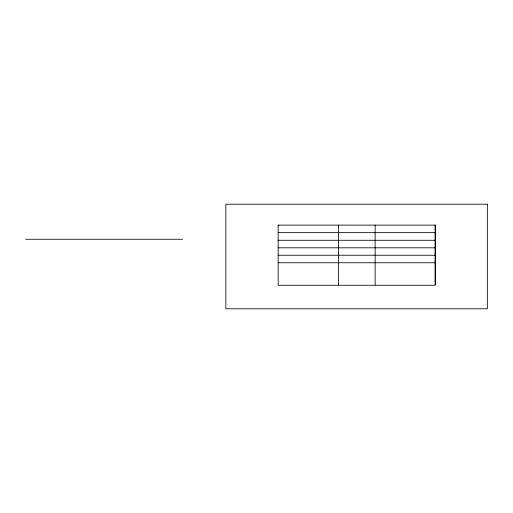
<?xml version="1.0" encoding="UTF-8"?>
<svg xmlns="http://www.w3.org/2000/svg" width="513" height="513" viewBox="0 0 513 513"><rect width="100%" height="100%" fill="white"/><g stroke="black" fill="none" stroke-linecap="round" stroke-linejoin="round"><path stroke-width="0.77" d="M278.008 225.117L435.396 225.124M278.11 232.652L435.499 232.652M25.65 239.257L182.59 239.257M278.11 240.276L435.499 240.283M278.11 247.811L435.499 247.811M278.11 255.224L435.499 255.23M278.11 262.759L435.499 262.759M435.396 225.117L435.396 284.862M435.05 225.124L435.05 285.266L278.161 285.266L278.161 225.117M375.144 225.117L375.144 284.862M338.413 225.117L338.413 284.862M487.35 204.2L225.861 204.2L225.861 308.8L487.35 308.8L487.35 204.2"/></g></svg>
